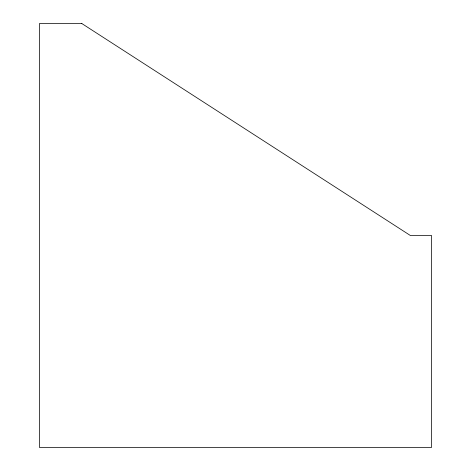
<?xml version="1.0" encoding="UTF-8"?>
<svg xmlns="http://www.w3.org/2000/svg" width="471" height="471" viewBox="0 0 471 471"><rect width="100%" height="100%" fill="white"/><g stroke="black" fill="none" stroke-linecap="round" stroke-linejoin="round"><path stroke-width="0.71" d="M81.836 23.55L39.446 23.55L39.446 447.45L431.554 447.45L431.554 235.5L410.359 235.5L81.836 23.55"/></g></svg>
